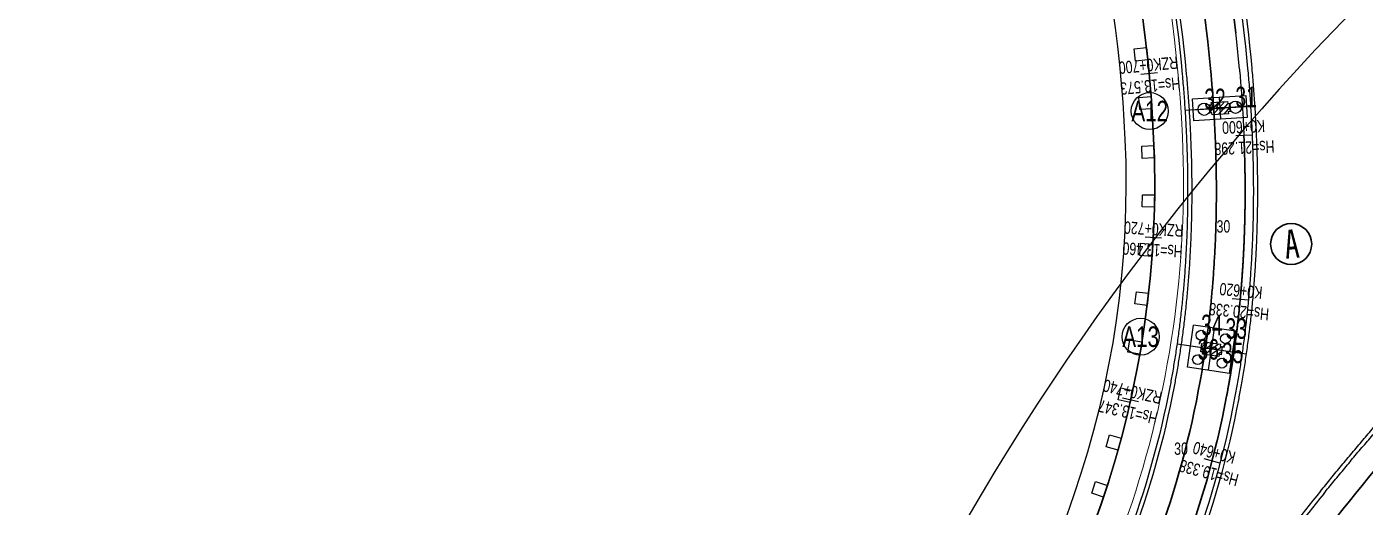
# Model space of a CAD drawing. Extents: x 0 to 558779, y 0 to 2762081.
# Drawn here: x 519544.2 to 519707.1, y 2757412.1 to 2757470.6 of the extents above; entities that cross this region are included whole.
import ezdxf
from ezdxf.enums import TextEntityAlignment as Align

# ---------------------------------------------------------------- set-up
doc = ezdxf.new("R2010")
doc.units = 0
doc.header["$LTSCALE"] = 20
doc.linetypes.add('CENTER', pattern=[2, 1.25, -0.25, 0.25, -0.25])
doc.linetypes.add('HIDDEN', pattern=[0.375, 0.25, -0.125])
for name, color, linetype in [('0-路名', 7, 'Continuous'), ('B-标线', 8, 'Continuous'), ('DL-中心线', 10, 'Continuous'), ('DL-人行道边线', 1, 'Continuous'), ('DL-树池', 110, 'Continuous'), ('DL-非机动车道边线', 6, 'Continuous'), ('L-洛秀互通匝道边线', 140, 'Continuous'), ('L-辅路绿化带', 3, 'Continuous'), ('QL-分孔线', 4, 'Continuous'), ('QL-墩号', 6, 'Continuous'), ('QL-桥墩', 191, 'Continuous'), ('QL-桥跨数值', 6, 'Continuous'), ('RD-红线', 230, 'Continuous'), ('XW_A', 7, 'Continuous'), ('XW_HZ（南）-海江大道左辅路', 7, 'Continuous'), ('XW_RZ-海江左慢行', 7, 'Continuous'), ('XW_海江大道（2000坐标）', 7, 'Continuous'), ('XW_辅助线', 7, 'Continuous'), ('桩号-A', 7, 'Continuous'), ('桩号-RZ-海江左慢行', 7, 'Continuous'), ('设计高-A', 7, 'Continuous'), ('设计高-RZ-海江左慢行', 7, 'Continuous'), ('设计高-地面高-A', 7, 'Continuous'), ('设计高-地面高-RZ-海江左慢行', 7, 'Continuous')]:
    doc.layers.add(name, color=color, linetype=linetype)
doc.layers.add('坐标标注', color=6, linetype='Continuous', plot=False)
doc.styles.get("Standard").update_dxf_attribs({"font": 'fsdb_e.shx', "width": 0.7, "bigfont": 'hzdx.shx'})
doc.styles.add('仿宋', font='simfang_0.ttf', dxfattribs={"width": 0.8})
pattern_1 = [(0, (0, 2e-10), (0, 6.985), [5.08, -1.905]), (90, (0, 2e-10), (-6.985, 4e-16), [5.08, -1.905])]
pattern_2 = [(0, (0, 0), (0, 6.985), [5.08, -1.905]), (90, (0, 0), (-6.985, 4e-16), [5.08, -1.905])]

# ---------------------------------------------------------------- blocks, each defined once
blk = doc.blocks.new('shuchi01')
at = {"layer": 'DL-树池', "color": 3}
blk.add_lwpolyline([(-0.75, 1.5), (0.75, 1.5), (0.75, 0), (-0.75, 0)], close=True, dxfattribs=at)
blk = doc.blocks.new('(9-1)8.5m花瓶墩单排桩2根1.5')
h = blk.add_hatch()
h.set_pattern_fill('ANGLE', color=256)
h.set_pattern_definition(pattern_1)
h.paths.add_polyline_path([(-1.25, -0.5), (-1.25, 0.5), (-1, 0.5), (-1, 0.75), (1, 0.75), (1, 0.5), (1.25, 0.5), (1.25, -0.5), (1, -0.5), (1, -0.75), (-1, -0.75), (-1, -0.5)])
h = blk.add_hatch()
h.set_pattern_fill('ANGLE', color=256)
h.set_pattern_definition(pattern_1)
h.paths.add_polyline_path([(-1.25, -0.5), (-1.25, 0.5), (-1, 0.5), (-1, 0.75), (1, 0.75), (1, 0.5), (1.25, 0.5), (1.25, -0.5), (1, -0.5), (1, -0.75), (-1, -0.75), (-1, -0.5)])
h = blk.add_hatch()
h.set_pattern_fill('ANSI31', color=3, scale=0.15)
h.paths.add_polyline_path([(-1.25, -0.5), (-1.25, 0.5), (-1, 0.5), (-1, 0.75), (1, 0.75), (1, 0.5), (1.25, 0.5), (1.25, -0.5), (1, -0.5), (1, -0.75), (-1, -0.75), (-1, -0.5)])
at = {"layer": 'QL-桥墩', "color": 1}
for p, q in [((-3.25, -1.35), (-3.25, 1.35)), ((-3.25, 1.35), (3.25, 1.35)), ((3.25, 1.35), (3.25, -1.35)), ((3.25, -1.35), (-3.25, -1.35))]:
    blk.add_line(p, q, dxfattribs=at)
at = {"layer": 'QL-桥墩', "color": 3, "linetype": 'CENTER'}
for p, q in [((3.25, 0), (-3.25, 0)), ((0, -1.35), (0, 1.35))]:
    blk.add_line(p, q, dxfattribs=at)
at = {"layer": 'QL-桥墩', "color": 1, "ltscale": 0.1}
blk.add_lwpolyline([(-1.25, -0.5), (-1.25, 0.5), (-1, 0.5), (-1, 0.75), (1, 0.75), (1, 0.5), (1.25, 0.5), (1.25, -0.5), (1, -0.5), (1, -0.75), (-1, -0.75), (-1, -0.5)], close=True, dxfattribs=at)
at = {"layer": 'QL-桥墩', "color": 3}
for centre in [(-1.9, 0), (1.9, 0)]:
    blk.add_circle(centre, 0.75, dxfattribs=at)
blk = doc.blocks.new('(9-2)8.5m花瓶墩双排桩4根1.2')
h = blk.add_hatch()
h.set_pattern_fill('ANGLE', color=256)
h.set_pattern_definition(pattern_2)
h.paths.add_polyline_path([(-1.25, -0.5), (-1.25, 0.5), (-1, 0.5), (-1, 0.75), (1, 0.75), (1, 0.5), (1.25, 0.5), (1.25, -0.5), (1, -0.5), (1, -0.75), (-1, -0.75), (-1, -0.5)])
h = blk.add_hatch()
h.set_pattern_fill('ANGLE', color=256)
h.set_pattern_definition(pattern_2)
h.paths.add_polyline_path([(-1.25, -0.5), (-1.25, 0.5), (-1, 0.5), (-1, 0.75), (1, 0.75), (1, 0.5), (1.25, 0.5), (1.25, -0.5), (1, -0.5), (1, -0.75), (-1, -0.75), (-1, -0.5)])
h = blk.add_hatch()
h.set_pattern_fill('ANSI31', color=3, scale=0.15)
h.paths.add_polyline_path([(-1.25, -0.5), (-1.25, 0.5), (-1, 0.5), (-1, 0.75), (1, 0.75), (1, 0.5), (1.25, 0.5), (1.25, -0.5), (1, -0.5), (1, -0.75), (-1, -0.75), (-1, -0.5)])
at = {"layer": 'QL-桥墩', "color": 1}
for p, q in [((-2.6, 2.6), (2.6, 2.6)), ((-2.6, 2.6), (-2.6, -2.6)), ((2.6, 2.6), (2.6, -2.6)), ((-2.6, -2.6), (2.6, -2.6))]:
    blk.add_line(p, q, dxfattribs=at)
at = {"layer": 'QL-桥墩', "color": 3, "linetype": 'CENTER'}
for p, q in [((0, 2.6), (0, -2.6)), ((-2.6, 0), (2.6, 0))]:
    blk.add_line(p, q, dxfattribs=at)
at = {"layer": 'QL-桥墩', "color": 1}
blk.add_lwpolyline([(-1.25, -0.5), (-1.25, 0.5), (-1, 0.5), (-1, 0.75), (1, 0.75), (1, 0.5), (1.25, 0.5), (1.25, -0.5), (1, -0.5), (1, -0.75), (-1, -0.75), (-1, -0.5)], close=True, dxfattribs=at)
at = {"layer": 'QL-桥墩', "color": 3, "ltscale": 0.1}
for centre in [(-1.5, 1.5), (1.5, 1.5), (-1.5, -1.5), (1.5, -1.5)]:
    blk.add_circle(centre, 0.6, dxfattribs=at)

msp = doc.modelspace()

# ---------------------------------------------------------------- linework, layer by layer
at = {"layer": '0-路名', "lineweight": 35}
msp.add_circle((519698.117, 2757444.169), 2.5, dxfattribs=at)
at = {"layer": 'B-标线', "lineweight": 35, "flags": 128}
for points in [[(519983.23, 2758043.567), (519855.439, 2757681.224, -0.0468929), (519779.103, 2757515.992, -0.0431203), (519714.602, 2757424.231, 0.012242), (519690.038, 2757393.503, -0.0410864), (519616.51, 2757311.677), (519534.865, 2757234.597, 0.0025362), (519529.7, 2757229.672, 0.0025362)], [(519545.961, 2757622.554, -0.3342123), (519688.336, 2757465.144, -0.0031293), (519688.519, 2757462.973, -0.003215), (519688.674, 2757460.802, -0.0033008), (519688.8, 2757458.629, -0.0033865), (519688.898, 2757456.457, -0.0034722), (519688.966, 2757454.284, -0.003558), (519689.003, 2757452.112, -0.0036437), (519689.009, 2757449.941, -0.0037294), (519688.983, 2757447.771, -0.0038152), (519688.924, 2757445.603, -0.003858), (519688.833, 2757443.461, -0.003858), (519688.711, 2757441.367, -0.003858), (519688.561, 2757439.318, -0.003858), (519688.382, 2757437.313, -0.003858), (519688.177, 2757435.349, -0.003858), (519687.945, 2757433.425, -0.003858), (519687.689, 2757431.538, -0.003858), (519687.409, 2757429.689, -0.003858), (519687.105, 2757427.875, -0.0034722), (519686.812, 2757426.272, -0.0869089), (519672.616, 2757388.666, -0.0030719)], [(519750.839, 2757465.494, 0.0120297), (519729.303, 2757433.391, -0.0475201), (519650.458, 2757332.177, -0.0475201)], [(519753.698, 2757463.475, 0.0120297), (519732.256, 2757431.512, -0.0475201), (519653.003, 2757329.774)]]:
    msp.add_lwpolyline(points, format="xyb", dxfattribs=at)
at = {"layer": 'B-标线', "linetype": 'HIDDEN', "lineweight": 35, "ltscale": 5, "flags": 128}
for points in [[(519986.531, 2758042.403), (519858.74, 2757680.06, -0.0468929), (519782.129, 2757514.234, -0.0431203), (519717.282, 2757421.979, 0.012242), (519692.824, 2757391.385, -0.0410864), (519618.913, 2757309.132), (519537.267, 2757232.052, 0.0025362), (519532.129, 2757227.151, 0.0025362)], [(519188.271, 2757654.447, 0.0103217), (519373.607, 2757635.849, 0.0089021), (519426.915, 2757632.563, 0.0001389), (519427.753, 2757632.527, 0.0002778), (519429.467, 2757632.454, 0.0002778), (519431.233, 2757632.38, 0.0002778), (519433.058, 2757632.307, 0.0002778), (519434.946, 2757632.232, 0.0002778), (519436.906, 2757632.157, 0.0002778), (519438.947, 2757632.082, 0.0002778), (519441.078, 2757632.005, 0.0002778), (519443.313, 2757631.927, 0.0002778), (519445.67, 2757631.847, 0.0002778), (519448.17, 2757631.766, 0.0002778), (519450.843, 2757631.681, 0.0002778), (519453.731, 2757631.594, 0.0002778), (519456.896, 2757631.501, 0.0002623), (519460.228, 2757631.407, 0.0002315), (519463.56, 2757631.316, 0.0002006), (519466.892, 2757631.228, 0.0001698), (519470.224, 2757631.143, 0.0001389), (519473.556, 2757631.059, 0.000108), (519476.889, 2757630.978, 0.0000772), (519480.221, 2757630.897, 0.0000463), (519483.553, 2757630.817, 0.0000154), (519486.886, 2757630.738, -0.0001286), (519490.218, 2757630.658, -0.0003858), (519493.55, 2757630.575, -0.000643), (519496.883, 2757630.485, -0.0009002), (519500.214, 2757630.385, -0.0011574), (519503.546, 2757630.271, -0.0014146), (519506.877, 2757630.14, -0.0016718), (519510.206, 2757629.988, -0.001929), (519513.535, 2757629.812, -0.0021862), (519516.862, 2757629.609, -0.0023148), (519520.021, 2757629.388, -0.0023148), (519522.901, 2757629.159, -0.0023148), (519525.565, 2757628.923, -0.0023148), (519528.054, 2757628.678, -0.0023148), (519530.398, 2757628.426, -0.0023148), (519532.62, 2757628.167, -0.0023148), (519534.736, 2757627.9, -0.0023148), (519536.759, 2757627.625, -0.0023148), (519538.7, 2757627.344, -0.0023148), (519540.568, 2757627.055, -0.0023148), (519542.37, 2757626.759, -0.0023148), (519544.112, 2757626.457, -0.0023148), (519545.799, 2757626.148, -0.0011574), (519546.623, 2757625.991, -0.3342123), (519691.822, 2757465.459, -0.0031293), (519692.008, 2757463.245, -0.003215), (519692.166, 2757461.028, -0.0033008), (519692.296, 2757458.81, -0.0033865), (519692.395, 2757456.59, -0.0034722), (519692.465, 2757454.369, -0.003558), (519692.503, 2757452.147, -0.0036437), (519692.509, 2757449.925, -0.0037294), (519692.482, 2757447.703, -0.0038152), (519692.422, 2757445.481, -0.003858), (519692.328, 2757443.285, -0.003858), (519692.204, 2757441.137, -0.003858), (519692.049, 2757439.035, -0.003858), (519691.866, 2757436.975, -0.003858), (519691.655, 2757434.958, -0.003858), (519691.417, 2757432.98, -0.003858), (519691.153, 2757431.04, -0.003858), (519690.865, 2757429.138, -0.003858), (519690.552, 2757427.27, -0.0034722), (519690.251, 2757425.619, -0.0869089), (519675.628, 2757386.884, -0.0030719), (519674.858, 2757385.6, -0.0027325), (519674.138, 2757384.431, -0.0027325), (519673.382, 2757383.234, -0.0027325), (519672.588, 2757382.006, -0.0027325), (519671.753, 2757380.744, -0.0027325), (519670.871, 2757379.445, -0.0027325), (519669.939, 2757378.102, -0.0027325), (519668.95, 2757376.709, -0.0027325), (519667.897, 2757375.261, -0.0027325), (519666.77, 2757373.745, -0.0027325), (519665.556, 2757372.151, -0.0027325), (519664.24, 2757370.46, -0.0026271), (519662.856, 2757368.722, -0.0024163), (519661.455, 2757366.997, -0.0022056), (519660.038, 2757365.285, -0.0019948), (519658.607, 2757363.585, -0.001784), (519657.162, 2757361.896, -0.0015732), (519655.707, 2757360.217, -0.0013624), (519654.241, 2757358.547, -0.0011516), (519652.768, 2757356.883, -0.0009408), (519651.287, 2757355.226, -0.0163718), (519621.173, 2757323.784, 0.0199711), (519588.283, 2757288.944, -0.0243726), (519547.78, 2757246.79)]]:
    msp.add_lwpolyline(points, format="xyb", dxfattribs=at)
at = {"layer": 'DL-中心线', "linetype": 'CENTER', "lineweight": 35, "ltscale": 5, "flags": 128}
for points in [[(520012.027, 2758114.695), (519858.74, 2757680.06, -0.0468929), (519782.129, 2757514.234, -0.0431203), (519717.282, 2757421.979, 0.012242), (519692.824, 2757391.385, -0.0410864), (519618.913, 2757309.132), (519537.267, 2757232.052, 0.0918922), (519386.768, 2757026.023), (519356.074, 2756962.094, 0.021525), (519321.436, 2756881.202)], [(519972.856, 2758047.225), (519967.618, 2758032.372, -0.1331082), (519905.246, 2757941.929), (519834.024, 2757881.645, 0.024432), (519798.335, 2757848.312), (519745.375, 2757793.77, 0.1531871), (519723.827, 2757750.995, -0.0264889), (519719.296, 2757730.309), (519694.524, 2757640.305, -0.1563706), (519677.824, 2757614.75, 0.2358019), (519655.675, 2757565.927), (519656.284, 2757549.573, 0.1125263), (519662.027, 2757528.103, -0.1102366), (519681.372, 2757457.065, -0.1911274), (519652.574, 2757373.373, -0.0218671), (519613.482, 2757331.648, 0.0327793), (519560.053, 2757272.069, -0.037184), (519540.027, 2757250.129), (519529.545, 2757240.233, 0.0025362), (519524.323, 2757235.253)], [(519188.271, 2757654.447, 0.0103217), (519373.607, 2757635.849, 0.0089021), (519426.915, 2757632.563, 0.0001389), (519427.753, 2757632.527, 0.0002778), (519429.467, 2757632.454, 0.0002778), (519431.233, 2757632.38, 0.0002778), (519433.058, 2757632.307, 0.0002778), (519434.946, 2757632.232, 0.0002778), (519436.906, 2757632.157, 0.0002778), (519438.947, 2757632.082, 0.0002778), (519441.078, 2757632.005, 0.0002778), (519443.313, 2757631.927, 0.0002778), (519445.67, 2757631.847, 0.0002778), (519448.17, 2757631.766, 0.0002778), (519450.843, 2757631.681, 0.0002778), (519453.731, 2757631.594, 0.0002778), (519456.896, 2757631.501, 0.0002623), (519460.228, 2757631.407, 0.0002315), (519463.56, 2757631.316, 0.0002006), (519466.892, 2757631.228, 0.0001698), (519470.224, 2757631.143, 0.0001389), (519473.556, 2757631.059, 0.000108), (519476.889, 2757630.978, 0.0000772), (519480.221, 2757630.897, 0.0000463), (519483.553, 2757630.817, 0.0000154), (519486.886, 2757630.738, -0.0001286), (519490.218, 2757630.658, -0.0003858), (519493.55, 2757630.575, -0.000643), (519496.883, 2757630.485, -0.0009002), (519500.214, 2757630.385, -0.0011574), (519503.546, 2757630.271, -0.0014146), (519506.877, 2757630.14, -0.0016718), (519510.206, 2757629.988, -0.001929), (519513.535, 2757629.812, -0.0021862), (519516.862, 2757629.609, -0.0023148), (519520.021, 2757629.388, -0.0023148), (519522.901, 2757629.159, -0.0023148), (519525.565, 2757628.923, -0.0023148), (519528.054, 2757628.678, -0.0023148), (519530.398, 2757628.426, -0.0023148), (519532.62, 2757628.167, -0.0023148), (519534.736, 2757627.9, -0.0023148), (519536.759, 2757627.625, -0.0023148), (519538.7, 2757627.344, -0.0023148), (519540.568, 2757627.055, -0.0023148), (519542.37, 2757626.759, -0.0023148), (519544.112, 2757626.457, -0.0023148), (519545.799, 2757626.148, -0.0011574), (519546.623, 2757625.991, -0.3342123), (519691.822, 2757465.459, -0.0031293), (519692.008, 2757463.245, -0.003215), (519692.166, 2757461.028, -0.0033008), (519692.296, 2757458.81, -0.0033865), (519692.395, 2757456.59, -0.0034722), (519692.465, 2757454.369, -0.003558), (519692.503, 2757452.147, -0.0036437), (519692.509, 2757449.925, -0.0037294), (519692.482, 2757447.703, -0.0038152), (519692.422, 2757445.481, -0.003858), (519692.328, 2757443.285, -0.003858), (519692.204, 2757441.137, -0.003858), (519692.049, 2757439.035, -0.003858), (519691.866, 2757436.975, -0.003858), (519691.655, 2757434.958, -0.003858), (519691.417, 2757432.98, -0.003858), (519691.153, 2757431.04, -0.003858), (519690.865, 2757429.138, -0.003858), (519690.552, 2757427.27, -0.0034722), (519690.251, 2757425.619, -0.0869089), (519675.628, 2757386.884, -0.0030719), (519674.858, 2757385.6, -0.0027325), (519674.138, 2757384.431, -0.0027325), (519673.382, 2757383.234, -0.0027325), (519672.588, 2757382.006, -0.0027325), (519671.753, 2757380.744, -0.0027325), (519670.871, 2757379.445, -0.0027325), (519669.939, 2757378.102, -0.0027325), (519668.95, 2757376.709, -0.0027325), (519667.897, 2757375.261, -0.0027325), (519666.77, 2757373.745, -0.0027325), (519665.556, 2757372.151, -0.0027325), (519664.24, 2757370.46, -0.0026271), (519662.856, 2757368.722, -0.0024163), (519661.455, 2757366.997, -0.0022056), (519660.038, 2757365.285, -0.0019948), (519658.607, 2757363.585, -0.001784), (519657.162, 2757361.896, -0.0015732), (519655.707, 2757360.217, -0.0013624), (519654.241, 2757358.547, -0.0011516), (519652.768, 2757356.883, -0.0009408), (519651.287, 2757355.226, -0.0163718), (519621.173, 2757323.784, 0.0199711), (519588.283, 2757288.944, -0.0243726), (519547.78, 2757246.79)]]:
    msp.add_lwpolyline(points, format="xyb", dxfattribs=at)
at = {"layer": 'DL-人行道边线', "flags": 128}
msp.add_lwpolyline([(519671.407, 2757613.728, 0.2125045), (519652.177, 2757565.797), (519652.787, 2757549.442, 0.1125263), (519658.931, 2757526.47, -0.1102366), (519677.876, 2757456.903, -0.1911274), (519649.918, 2757375.652, -0.0218671), (519611.035, 2757334.151, 0.0322154), (519558.156, 2757275.319, 0.0322154)], format="xyb", dxfattribs=at)
at = {"layer": 'DL-非机动车道边线', "flags": 128}
msp.add_lwpolyline([(519671.877, 2757609.215, 0.2003132), (519655.675, 2757565.927), (519656.284, 2757549.573, 0.1125263), (519662.027, 2757528.103, -0.1102366), (519681.372, 2757457.065, -0.1911274), (519652.574, 2757373.373, -0.0218671), (519613.482, 2757331.648, 0.0327793), (519560.053, 2757272.069, -0.037184), (519540.027, 2757250.129), (519529.545, 2757240.233, 0.0025362), (519524.323, 2757235.253)], format="xyb", dxfattribs=at)
at = {"layer": 'L-洛秀互通匝道边线', "flags": 128}
for points in [[(519680.975, 2757488.78, -0.035105), (519684.85, 2757464.829, -0.0031294), (519685.029, 2757462.702, -0.003215), (519685.181, 2757460.575, -0.0033008), (519685.305, 2757458.449, -0.0033865), (519685.401, 2757456.323, -0.0034722), (519685.467, 2757454.199, -0.003558), (519685.503, 2757452.077, -0.0036437), (519685.509, 2757449.957, -0.0037294), (519685.483, 2757447.839, -0.0038152), (519685.426, 2757445.725, -0.003858), (519685.337, 2757443.637, -0.003858), (519685.219, 2757441.596, -0.003858), (519685.072, 2757439.601, -0.003858), (519684.898, 2757437.65, -0.003858), (519684.699, 2757435.74, -0.003858), (519684.474, 2757433.869, -0.003858), (519684.225, 2757432.037, -0.003858), (519683.952, 2757430.241, -0.003858), (519683.657, 2757428.48, -0.0034721), (519683.373, 2757426.924, -0.0869087), (519669.604, 2757390.449, -0.0030718)], [(519681.462, 2757488.894, -0.0351049), (519685.348, 2757464.874, -0.0031294), (519685.528, 2757462.74, -0.003215), (519685.68, 2757460.607, -0.0033008), (519685.804, 2757458.474, -0.0033865), (519685.9, 2757456.342, -0.0034722), (519685.967, 2757454.212, -0.003558), (519686.003, 2757452.082, -0.0036437), (519686.009, 2757449.955, -0.0037294), (519685.983, 2757447.83, -0.0038152), (519685.926, 2757445.707, -0.003858), (519685.836, 2757443.612, -0.003858), (519685.718, 2757441.564, -0.003858), (519685.571, 2757439.561, -0.003858), (519685.396, 2757437.602, -0.003858), (519685.196, 2757435.684, -0.003858), (519684.97, 2757433.806, -0.003858), (519684.72, 2757431.965, -0.003858), (519684.446, 2757430.162, -0.0038581), (519684.15, 2757428.393, -0.0034721), (519683.865, 2757426.831, -0.0869087), (519670.034, 2757390.194, -0.0030718)], [(519689.579, 2757486.966, -0.0299435), (519692.818, 2757465.55, -0.0031292), (519693.005, 2757463.323, -0.003215), (519693.164, 2757461.093, -0.0033008), (519693.294, 2757458.862, -0.0033865), (519693.395, 2757456.628, -0.0034722), (519693.464, 2757454.393, -0.003558), (519693.503, 2757452.157, -0.0036437), (519693.509, 2757449.92, -0.0037294), (519693.482, 2757447.683, -0.0038152), (519693.421, 2757445.447, -0.003858), (519693.327, 2757443.235, -0.0038581), (519693.202, 2757441.072, -0.0038581), (519693.046, 2757438.954, -0.0038581), (519692.861, 2757436.879, -0.0038581), (519692.649, 2757434.846, -0.0038581), (519692.409, 2757432.853, -0.0038581), (519692.143, 2757430.898, -0.0038581), (519691.852, 2757428.98, -0.003858), (519691.537, 2757427.098, -0.0034724), (519691.233, 2757425.433, -0.0869091), (519676.489, 2757386.374, -0.003072)], [(519690.07, 2757487.062, -0.0299324), (519693.316, 2757465.595, -0.0031292), (519693.504, 2757463.361, -0.003215), (519693.663, 2757461.126, -0.0033008), (519693.794, 2757458.887, -0.0033865), (519693.894, 2757456.647, -0.0034722), (519693.964, 2757454.405, -0.003558), (519694.003, 2757452.162, -0.0036437), (519694.009, 2757449.918, -0.0037294), (519693.982, 2757447.674, -0.0038152), (519693.921, 2757445.429, -0.003858), (519693.826, 2757443.21, -0.0038581), (519693.7, 2757441.039, -0.0038581), (519693.544, 2757438.913, -0.0038581), (519693.359, 2757436.831, -0.0038581), (519693.145, 2757434.79, -0.0038581), (519692.905, 2757432.789, -0.0038581), (519692.638, 2757430.827, -0.0038581), (519692.346, 2757428.901, -0.0038581), (519692.03, 2757427.011, -0.0034724), (519691.724, 2757425.339, -0.0869091), (519676.919, 2757386.12, -0.003072)], [(519701.692, 2757414.058, -0.0017741), (519702.964, 2757415.624, -0.0017074), (519704.248, 2757417.181, -0.0016407), (519705.541, 2757418.729, -0.0015741), (519706.845, 2757420.268, -0.0015074), (519708.158, 2757421.8, -0.0014407)], [(519702.081, 2757413.744, -0.0017748), (519703.353, 2757415.309, -0.0017081), (519704.635, 2757416.865, -0.0016414), (519705.928, 2757418.412, -0.0015746), (519707.231, 2757419.951, -0.0015079), (519708.544, 2757421.481, -0.0014412)], [(519701.692, 2757414.058, 0.0072555), (519687.251, 2757395.621, -0.0410864), (519614.108, 2757314.222), (519612.153, 2757312.377)], [(519702.081, 2757413.744, 0.0072555), (519687.649, 2757395.318, -0.0410864), (519614.451, 2757313.858), (519612.927, 2757312.419)]]:
    msp.add_lwpolyline(points, format="xyb", dxfattribs=at)
at = {"layer": 'L-辅路绿化带', "lineweight": 0, "flags": 128}
for points in [[(519375.907, 2756956.026, -0.0968453), (519606.732, 2757263.593, 0.1251069), (519879.487, 2757672.743), (520150.421, 2758440.955)], [(519379.531, 2756954.334, -0.0968312), (519609.412, 2757260.623, 0.1251069), (519883.259, 2757671.413), (520154.193, 2758439.624)], [(519680.829, 2757309.735, 0.1036818), (519897.405, 2757666.424), (520032.71, 2758050.068)], [(519676.057, 2757608.485, 0.2110492), (519659.173, 2757566.058), (519659.782, 2757549.703, 0.1125263), (519665.123, 2757529.737, -0.1102366), (519684.869, 2757457.227, -0.1911274), (519655.231, 2757371.094, -0.0218671), (519615.929, 2757329.146, 0.0327793), (519562.807, 2757269.908, -0.037184), (519542.43, 2757247.584), (519531.947, 2757237.688, 0.0025362), (519526.751, 2757232.732)]]:
    msp.add_lwpolyline(points, format="xyb", dxfattribs=at)
at = {"layer": 'QL-分孔线'}
for p, q in [((519693.672, 2757460.991), (519685.189, 2757460.447)), ((519692.627, 2757430.752), (519684.215, 2757431.967))]:
    msp.add_line(p, q, dxfattribs=at)
at = {"layer": 'QL-墩号'}
for centre in [(519680.895, 2757460.376), (519679.789, 2757432.883)]:
    msp.add_circle(centre, 2.25, dxfattribs=at)
at = {"layer": 'RD-红线'}
msp.add_lwpolyline([(519915.743, 2757898.867), (519906.039, 2757836.459, -0.0462359), (519893.017, 2757784.738), (519856.393, 2757680.894, -0.0300775), (519810.912, 2757573.079, -0.1370733), (519760.926, 2757517.424, 0.1684617), (519634.308, 2757357.75, -0.12053)], format="xyb", dxfattribs=at)
at = {"layer": 'XW_A', "color": 1, "flags": 128}
msp.add_lwpolyline([(519691.822, 2757465.459, -0.0006481), (519691.863, 2757464.995, -0.0034028), (519692.057, 2757462.602, -0.0035028), (519692.218, 2757460.208, -0.0036028), (519692.344, 2757457.811, -0.0037028), (519692.436, 2757455.413, -0.0038028), (519692.492, 2757453.014, -0.0039028), (519692.51, 2757450.614, -0.0040028), (519692.491, 2757448.214, -0.0041028), (519692.433, 2757445.815, -0.0042028), (519692.335, 2757443.417, -0.0043028), (519692.196, 2757441.021, -0.0044028), (519692.016, 2757438.628, -0.0045028), (519691.792, 2757436.238, -0.0046028), (519691.526, 2757433.853, -0.0047028), (519691.215, 2757431.473, -0.0048028), (519690.859, 2757429.1, -0.0049028), (519690.457, 2757426.734, -0.002025), (519690.28, 2757425.773, -0.0003252), (519690.251, 2757425.619)], format="xyb", dxfattribs=at)
msp.add_lwpolyline([(519691.822, 2757465.459, -0.0006481), (519691.863, 2757464.995, -0.0034028), (519692.057, 2757462.602, -0.0035028), (519692.218, 2757460.208, -0.0036028), (519692.344, 2757457.811, -0.0037028), (519692.436, 2757455.413, -0.0038028), (519692.492, 2757453.014, -0.0039028), (519692.51, 2757450.614, -0.0040028), (519692.491, 2757448.214, -0.0041028), (519692.433, 2757445.815, -0.0042028), (519692.335, 2757443.417, -0.0043028), (519692.196, 2757441.021, -0.0044028), (519692.016, 2757438.628, -0.0045028), (519691.792, 2757436.238, -0.0046028), (519691.526, 2757433.853, -0.0047028), (519691.215, 2757431.473, -0.0048028), (519690.859, 2757429.1, -0.0049028), (519690.457, 2757426.734, -0.002025), (519690.28, 2757425.773, -0.0003252), (519690.251, 2757425.619)], format="xyb", dxfattribs=at)
at = {"layer": 'XW_A', "color": 2}
for centre, radius, start, end in [((519512.554, 2757449.245), 180, 5.16833, 79.08939), ((519512.554, 2757449.245), 180, 5.16833, 79.08939), ((519572.356, 2757447.996), 120, 329.3847, 349.25284), ((519572.356, 2757447.996), 120, 329.3847, 349.25284)]:
    msp.add_arc(centre, radius, start, end, dxfattribs=at)
at = {"layer": 'XW_HZ（南）-海江大道左辅路', "color": 2}
msp.add_arc((520329.737, 2756907.296), 800, 139.957667, 142.763193, dxfattribs=at)
msp.add_arc((520329.737, 2756907.296), 800, 139.957667, 142.763193, dxfattribs=at)
at = {"layer": 'XW_RZ-海江左慢行', "color": 2}
for centre, radius, start, end in [((519512.554, 2757449.245), 169, 2.65236, 27.81512), ((519512.554, 2757449.245), 169, 2.65236, 27.81512), ((519561.501, 2757451.512), 120, 319.37118, 2.65236), ((519561.501, 2757451.512), 120, 319.37118, 2.65236)]:
    msp.add_arc(centre, radius, start, end, dxfattribs=at)
at = {"layer": 'XW_海江大道（2000坐标）', "color": 2}
msp.add_arc((518938.306, 2758004.68), 1000, 312.049004, 340.573195, dxfattribs=at)
msp.add_arc((518938.306, 2758004.68), 1000, 312.049004, 340.573195, dxfattribs=at)
at = {"layer": 'XW_辅助线', "color": 2}
msp.add_arc((519158.604, 2757796.647), 680, 316.640188, 327.52281, dxfattribs=at)
msp.add_arc((519158.604, 2757796.647), 680, 316.640188, 327.52281, dxfattribs=at)
at = {"layer": '设计高-地面高-A'}
for p, q in [((519693.362, 2757457.443), (519691.364, 2757457.357)), ((519692.904, 2757437.327), (519690.913, 2757437.513)), ((519689.446, 2757417.487), (519687.511, 2757417.991))]:
    msp.add_line(p, q, dxfattribs=at)
at = {"layer": '设计高-地面高-RZ-海江左慢行'}
for p, q in [((519681.821, 2757465.01), (519679.83, 2757464.824)), ((519682.32, 2757444.887), (519680.323, 2757444.997)), ((519679.546, 2757424.936), (519677.595, 2757425.375))]:
    msp.add_line(p, q, dxfattribs=at)

# ---------------------------------------------------------------- block references
at = {"layer": 'DL-树池'}
for p, rotation in [((519680.578, 2757467.373), 96.15790160518716), ((519681.116, 2757461.398), 94.12373191833612), ((519681.438, 2757455.407), 91.85975253529911), ((519681.483, 2757449.407), 88.99496355964924), ((519681.227, 2757443.413), 86.1301745839987), ((519680.673, 2757437.44), 83.26538560834877), ((519679.821, 2757431.501), 80.4005966326982), ((519678.673, 2757425.613), 77.53580765704828), ((519677.232, 2757419.789), 74.67101868139774), ((519675.502, 2757414.044), 71.80622970574781)]:
    msp.add_blockref('shuchi01', p, dxfattribs=dict(at, rotation=rotation))
at = {"layer": 'QL-桥墩', "lineweight": 35}
for name, p, rotation in [('(9-1)8.5m花瓶墩单排桩2根1.5', (519689.431, 2757460.719), 183.6691971159716), ('(9-2)8.5m花瓶墩双排桩4根1.2', (519688.421, 2757431.359), 171.7828715670782)]:
    msp.add_blockref(name, p, dxfattribs=dict(at, rotation=rotation))

# ---------------------------------------------------------------- texts
at = {"layer": '0-路名', "lineweight": 35, "style": '仿宋', "width": 0.75}
msp.add_text('A', height=3.5, rotation=5.09733, dxfattribs=at).set_placement((519697.444, 2757442.368))
at = {"layer": 'QL-墩号', "width": 0.75}
for s, p in [('A12', (519680.895, 2757460.376)), ('A13', (519679.789, 2757432.883))]:
    msp.add_text(s, height=2.5, dxfattribs=at).set_placement(p, align=Align.MIDDLE_CENTER)
at = {"layer": 'QL-桥跨数值', "lineweight": 35, "width": 0.75}
for p in [(519689.865, 2757445.119), (519689.865, 2757445.119), (519684.704, 2757418.039), (519684.704, 2757418.039)]:
    msp.add_text('30', height=1.5, dxfattribs=at).set_placement(p, align=Align.BOTTOM_CENTER)
at = {"layer": '坐标标注', "width": 0.7}
for s, p in [('32', (519687.535, 2757460.597)), ('31', (519691.327, 2757460.84)), ('34', (519687.151, 2757433.058)), ('33', (519690.12, 2757432.629)), ('36', (519686.722, 2757430.089)), ('35', (519689.691, 2757429.66))]:
    msp.add_text(s, height=2.5, dxfattribs=at).set_placement(p)
at = {"layer": '桩号-A', "width": 0.75}
for s, rotation, p in [('K0+600', 182.46698, (519692.35, 2757457.699)), ('K0+620', 174.66213, (519691.936, 2757437.719)), ('K0+640', 165.39557, (519688.554, 2757418.029))]:
    msp.add_text(s, height=1.5, rotation=rotation, dxfattribs=at).set_placement(p, align=Align.TOP_CENTER)
at = {"layer": '桩号-RZ-海江左慢行', "width": 0.75}
for s, rotation, p in [('RZK0+700', 185.321, (519680.797, 2757465.216)), ('RZK0+720', 176.8614, (519681.337, 2757445.242)), ('RZK0+740', 167.3121, (519678.637, 2757425.448))]:
    msp.add_text(s, height=1.5, rotation=rotation, dxfattribs=at).set_placement(p, align=Align.TOP_CENTER)
at = {"layer": '设计高-A', "width": 0.75}
for s, rotation, p in [('Hs=21.298', 182.46698, (519692.376, 2757457.1)), ('Hs=20.338', 174.66213, (519691.88, 2757437.122)), ('Hs=19.338', 165.39557, (519688.403, 2757417.449))]:
    msp.add_text(s, height=1.5, rotation=rotation, dxfattribs=at).set_placement(p, align=Align.BOTTOM_CENTER)
at = {"layer": '设计高-RZ-海江左慢行', "width": 0.75}
for s, rotation, p in [('Hs=13.573', 185.321, (519680.853, 2757464.618)), ('Hs=13.460', 176.8614, (519681.305, 2757444.642)), ('Hs=13.347', 167.3121, (519678.505, 2757424.863))]:
    msp.add_text(s, height=1.5, rotation=rotation, dxfattribs=at).set_placement(p, align=Align.BOTTOM_CENTER)

doc.saveas('drawing.dxf')
